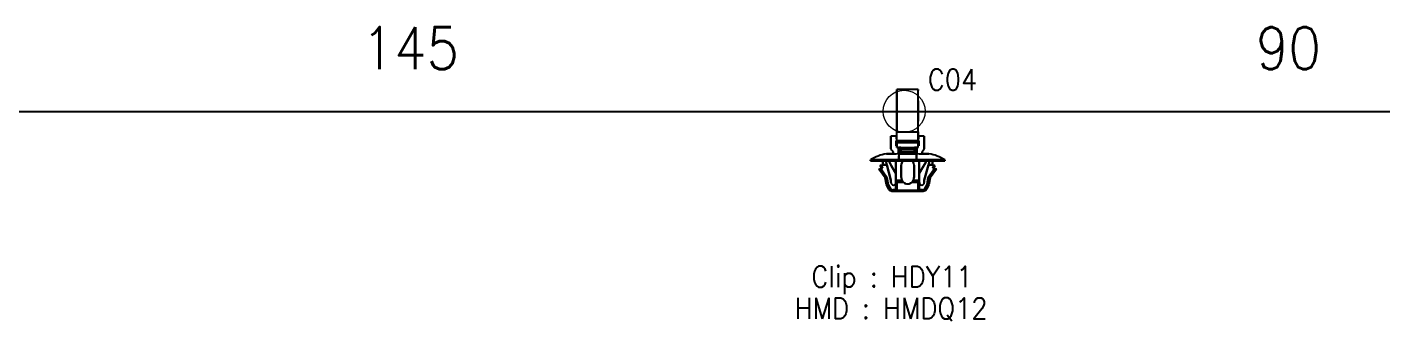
# Model space of a CAD drawing. Header units: inches. Extents: x 47316 to 59086, y 3141 to 11743.
# Drawn here: x 58047.5 to 58208.8, y 8657.3 to 8692.2 of the extents above; entities that cross this region are included whole.
import ezdxf

# ---------------------------------------------------------------- set-up
doc = ezdxf.new("R2010")
doc.units = ezdxf.units.IN
doc.header["$MEASUREMENT"] = 0
doc.styles.get("Standard").update_dxf_attribs({"font": ''})
doc.styles.get('Standard').set_extended_font_data('SimSun')
doc.linetypes.add('_VH_OTCON', pattern='A,0.0001,[7,VeSys.shx,S=0.1,R=0,X=0,Y=0],-0.4,[7,VeSys.shx,S=0.1,R=0,X=0,Y=0],-0.4,["X",Standard,S=1,R=0,X=-0.5,Y=-0.5],-0.0001,[7,VeSys.shx,S=0.1,R=0,X=0,Y=0],-0.4', length=1.2002)

msp = doc.modelspace()

# ---------------------------------------------------------------- linework, layer by layer
at = {"color": 7, "ltscale": 0.378897}
msp.add_line((58151.05, 8684.81), (58151.05, 8679.8), dxfattribs=at)
at = {"color": 7, "ltscale": 0.15}
for p, q in [((58153.59, 8684.81), (58151.05, 8684.81)), ((58151.05, 8679.8), (58153.59, 8679.8)), ((58151.05, 8679.8), (58153.59, 8679.8)), ((58153.59, 8678.54), (58151.05, 8678.54)), ((58151.05, 8678.54), (58153.59, 8678.54)), ((58151.05, 8677.91), (58153.59, 8677.91)), ((58151.05, 8677.91), (58153.59, 8677.91)), ((58153.59, 8672.82), (58151.05, 8672.82)), ((58151.05, 8672.82), (58153.59, 8672.82))]:
    msp.add_line(p, q, dxfattribs=at)
at = {"color": 7, "ltscale": 0.215019}
msp.add_line((58151.05, 8681.37), (58151.05, 8684.81), dxfattribs=at)
at = {"color": 7, "ltscale": 0.315749}
msp.add_line((58151.05, 8684.81), (58151.05, 8680.23), dxfattribs=at)
at = {"color": 7, "ltscale": 0.378905}
msp.add_line((58151.05, 8679.8), (58151.05, 8684.81), dxfattribs=at)
at = {"color": 7, "ltscale": 0.315758}
msp.add_line((58151.05, 8684.81), (58151.05, 8680.23), dxfattribs=at)
at = {"color": 7, "ltscale": 0.179182}
msp.add_line((58151.05, 8681.54), (58151.05, 8684.56), dxfattribs=at)
at = {"color": 7, "ltscale": 0.378893}
msp.add_line((58153.59, 8679.8), (58153.59, 8684.81), dxfattribs=at)
at = {"color": 7, "ltscale": 0.0272}
msp.add_line((58153.59, 8684.7), (58153.59, 8684.81), dxfattribs=at)
at = {"color": 7, "ltscale": 0.37888}
msp.add_line((58153.59, 8679.8), (58153.59, 8684.81), dxfattribs=at)
at = {"color": 7, "ltscale": 0.027199}
msp.add_line((58153.59, 8684.81), (58153.59, 8684.7), dxfattribs=at)
at = {"color": 7, "ltscale": 0.142593}
msp.add_line((58153.59, 8681.04), (58153.59, 8683.45), dxfattribs=at)
at = {"color": 7, "ltscale": 0.142589}
msp.add_line((58153.59, 8683.45), (58153.59, 8681.04), dxfattribs=at)
at = {"color": 0, "linetype": '_VH_OTCON', "lineweight": -2, "ltscale": 5}
for p, q in [((58033.11, 8682.22), (58151.9, 8682.22)), ((58151.9, 8682.22), (58242.95, 8682.22))]:
    msp.add_line(p, q, dxfattribs=at)
at = {"color": 7, "ltscale": 0.026669}
for p, q in [((58151.05, 8681.54), (58151.05, 8681.09)), ((58151.05, 8681.09), (58151.05, 8681.54)), ((58151.05, 8681.37), (58151.05, 8680.92))]:
    msp.add_line(p, q, dxfattribs=at)
at = {"color": 7, "ltscale": 0.108633}
msp.add_line((58151.05, 8679.26), (58151.05, 8681.09), dxfattribs=at)
at = {"color": 7, "ltscale": 0.076392}
msp.add_line((58151.05, 8679.8), (58151.05, 8681.09), dxfattribs=at)
at = {"color": 7, "ltscale": 0.098454}
msp.add_line((58151.05, 8679.26), (58151.05, 8680.92), dxfattribs=at)
at = {"color": 7, "ltscale": 0.057913}
msp.add_line((58151.05, 8679.26), (58151.05, 8680.23), dxfattribs=at)
at = {"color": 7, "ltscale": 0.025}
for p, q in [((58150.34, 8678.83), (58150.34, 8679.26)), ((58151.9, 8678.71), (58151.48, 8678.71)), ((58151.9, 8678.71), (58151.48, 8678.71)), ((58151.9, 8678.71), (58151.48, 8678.71)), ((58153.16, 8678.71), (58152.74, 8678.71)), ((58153.16, 8678.71), (58152.74, 8678.71))]:
    msp.add_line(p, q, dxfattribs=at)
at = {"color": 7, "ltscale": 0.039999}
for p, q in [((58151.01, 8679.26), (58150.34, 8679.26)), ((58151.01, 8679.26), (58150.34, 8679.26)), ((58154.3, 8679.26), (58153.63, 8679.26)), ((58154.3, 8679.26), (58153.63, 8679.26))]:
    msp.add_line(p, q, dxfattribs=at)
at = {"color": 7, "ltscale": 0.022501}
for p, q in [((58150.34, 8679.26), (58150.34, 8678.88)), ((58150.34, 8679.26), (58150.34, 8678.88)), ((58154.3, 8679.26), (58154.3, 8678.88)), ((58154.3, 8678.88), (58154.3, 8679.26))]:
    msp.add_line(p, q, dxfattribs=at)
at = {"color": 7, "ltscale": 0.064999}
for p, q in [((58150.34, 8678.88), (58150.34, 8677.78)), ((58150.34, 8678.88), (58150.34, 8677.78)), ((58154.3, 8678.88), (58154.3, 8677.78)), ((58154.3, 8677.78), (58154.3, 8678.88))]:
    msp.add_line(p, q, dxfattribs=at)
at = {"color": 7, "ltscale": 0.0625}
msp.add_line((58150.34, 8677.78), (58150.34, 8678.83), dxfattribs=at)
at = {"color": 7, "ltscale": 0.000629}
msp.add_line((58150.98, 8678.71), (58150.97, 8678.71), dxfattribs=at)
at = {"color": 7, "ltscale": 0.002499}
for p, q in [((58150.97, 8678.71), (58151.01, 8678.71)), ((58150.97, 8678.71), (58151.01, 8678.71)), ((58151.05, 8679.26), (58151.01, 8679.26)), ((58151.01, 8678.96), (58151.05, 8678.96)), ((58151.05, 8678.96), (58151.01, 8678.96)), ((58153.63, 8679.26), (58153.59, 8679.26)), ((58153.59, 8678.96), (58153.63, 8678.96)), ((58153.63, 8678.96), (58153.59, 8678.96)), ((58153.67, 8678.71), (58153.63, 8678.71)), ((58153.63, 8678.71), (58153.67, 8678.71)), ((58153.63, 8678.71), (58153.67, 8678.71)), ((58151.01, 8678.16), (58151.05, 8678.16)), ((58151.05, 8678.16), (58151.01, 8678.16)), ((58151.01, 8678.16), (58151.05, 8678.16)), ((58153.59, 8678.16), (58153.63, 8678.16)), ((58153.63, 8678.16), (58153.59, 8678.16)), ((58153.59, 8678.16), (58153.63, 8678.16))]:
    msp.add_line(p, q, dxfattribs=at)
at = {"color": 7, "ltscale": 0.035001}
for p, q in [((58150.97, 8678.71), (58150.97, 8678.12)), ((58150.97, 8678.12), (58150.97, 8678.71)), ((58153.67, 8678.12), (58153.67, 8678.71)), ((58153.67, 8678.12), (58153.67, 8678.71)), ((58153.67, 8678.71), (58153.67, 8678.12)), ((58151.27, 8676.35), (58151.27, 8676.94)), ((58151.27, 8676.35), (58151.27, 8676.94))]:
    msp.add_line(p, q, dxfattribs=at)
at = {"color": 7, "ltscale": 0.0175}
for p, q in [((58151.01, 8679.26), (58151.01, 8678.96)), ((58151.01, 8679.26), (58151.01, 8678.96)), ((58151.01, 8678.96), (58151.01, 8679.26)), ((58153.63, 8679.26), (58153.63, 8678.96)), ((58153.63, 8678.96), (58153.63, 8679.26))]:
    msp.add_line(p, q, dxfattribs=at)
at = {"color": 7, "ltscale": 2.6e-05}
for p, q in [((58151.01, 8679.26), (58151.01, 8679.26)), ((58153.63, 8679.26), (58153.63, 8679.26))]:
    msp.add_line(p, q, dxfattribs=at)
at = {"color": 7, "ltscale": 0.154999}
for p, q in [((58151.01, 8678.71), (58153.63, 8678.71)), ((58153.63, 8678.71), (58151.01, 8678.71))]:
    msp.add_line(p, q, dxfattribs=at)
at = {"color": 7, "ltscale": 0.032501}
for p, q in [((58151.01, 8678.71), (58151.01, 8678.16)), ((58151.01, 8678.71), (58151.01, 8678.16)), ((58153.63, 8678.71), (58153.63, 8678.16)), ((58153.63, 8678.16), (58153.63, 8678.71))]:
    msp.add_line(p, q, dxfattribs=at)
at = {"color": 7, "ltscale": 0.021939}
msp.add_line((58151.01, 8678.71), (58151.01, 8678.34), dxfattribs=at)
at = {"color": 7, "ltscale": 0.0644}
for p, q in [((58151.05, 8678.71), (58151.05, 8679.8)), ((58151.05, 8678.71), (58151.05, 8679.8)), ((58153.59, 8679.8), (58153.59, 8678.71)), ((58153.59, 8678.71), (58153.59, 8679.8))]:
    msp.add_line(p, q, dxfattribs=at)
at = {"color": 7, "ltscale": 0.0075}
for p, q in [((58151.48, 8678.71), (58151.48, 8678.83)), ((58151.48, 8678.83), (58151.48, 8678.71)), ((58151.9, 8678.83), (58151.9, 8678.71)), ((58151.9, 8678.71), (58151.9, 8678.83)), ((58152.74, 8678.71), (58152.74, 8678.83)), ((58152.74, 8678.83), (58152.74, 8678.71)), ((58153.16, 8678.83), (58153.16, 8678.71)), ((58153.16, 8678.71), (58153.16, 8678.83)), ((58147.89, 8676.47), (58147.89, 8676.35)), ((58147.89, 8676.35), (58147.89, 8676.47)), ((58151.27, 8676.47), (58151.27, 8676.35)), ((58151.27, 8676.35), (58151.27, 8676.47)), ((58153.37, 8676.35), (58153.37, 8676.47)), ((58153.37, 8676.47), (58153.37, 8676.35)), ((58156.75, 8676.47), (58156.75, 8676.35)), ((58156.75, 8676.35), (58156.75, 8676.47)), ((58150.57, 8672.89), (58150.57, 8672.76)), ((58150.57, 8672.89), (58150.57, 8672.76)), ((58150.93, 8672.76), (58150.93, 8672.89)), ((58154.07, 8672.76), (58154.07, 8672.89)), ((58154.07, 8672.76), (58154.07, 8672.89))]:
    msp.add_line(p, q, dxfattribs=at)
at = {"color": 7, "ltscale": 0.000322}
msp.add_line((58151.9, 8678.71), (58151.9, 8678.71), dxfattribs=at)
at = {"color": 7, "ltscale": 0.023056}
msp.add_line((58153.13, 8678.71), (58152.74, 8678.71), dxfattribs=at)
at = {"color": 7, "ltscale": 0.000368}
msp.add_line((58153.16, 8678.71), (58153.16, 8678.71), dxfattribs=at)
at = {"color": 7, "ltscale": 0.047501}
for p, q in [((58149.79, 8677.19), (58150.59, 8677.19)), ((58150.59, 8677.19), (58149.79, 8677.19)), ((58154.05, 8677.19), (58154.85, 8677.19)), ((58154.85, 8677.19), (58154.05, 8677.19))]:
    msp.add_line(p, q, dxfattribs=at)
at = {"color": 7, "ltscale": 0.013786}
msp.add_line((58150.59, 8677.19), (58150.59, 8677.42), dxfattribs=at)
at = {"color": 7, "ltscale": 0.017471}
for p, q in [((58150.59, 8677.13), (58150.59, 8677.42)), ((58154.05, 8677.13), (58154.05, 8677.42))]:
    msp.add_line(p, q, dxfattribs=at)
at = {"color": 7, "ltscale": 0.017476}
for p, q in [((58150.59, 8677.42), (58150.59, 8677.13)), ((58154.05, 8677.42), (58154.05, 8677.13))]:
    msp.add_line(p, q, dxfattribs=at)
at = {"color": 7, "ltscale": 0.00369}
for p, q in [((58150.59, 8677.13), (58150.59, 8677.19)), ((58154.05, 8677.19), (58154.05, 8677.13))]:
    msp.add_line(p, q, dxfattribs=at)
at = {"color": 7, "ltscale": 0.004999}
for p, q in [((58150.97, 8678.12), (58151.05, 8678.12)), ((58151.05, 8678.12), (58150.97, 8678.12)), ((58153.59, 8678.12), (58153.67, 8678.12)), ((58153.67, 8678.12), (58153.59, 8678.12))]:
    msp.add_line(p, q, dxfattribs=at)
at = {"color": 7, "ltscale": 0.010562}
msp.add_line((58151.01, 8678.16), (58151.01, 8678.34), dxfattribs=at)
at = {"color": 7, "ltscale": 0.0375}
for p, q in [((58151.05, 8678.54), (58151.05, 8677.91)), ((58151.05, 8677.91), (58151.05, 8678.54)), ((58153.59, 8677.91), (58153.59, 8678.54)), ((58153.59, 8677.91), (58153.59, 8678.54))]:
    msp.add_line(p, q, dxfattribs=at)
at = {"color": 7, "ltscale": 0.002502}
msp.add_line((58151.05, 8678.12), (58151.05, 8678.16), dxfattribs=at)
at = {"color": 7, "ltscale": 0.040002}
for p, q in [((58151.22, 8677.91), (58151.22, 8677.23)), ((58151.22, 8677.23), (58151.22, 8677.91)), ((58153.42, 8677.23), (58153.42, 8677.91)), ((58153.42, 8677.23), (58153.42, 8677.91)), ((58153.42, 8677.91), (58153.42, 8677.23))]:
    msp.add_line(p, q, dxfattribs=at)
at = {"color": 7, "ltscale": 0.017502}
for p, q in [((58151.52, 8677.91), (58151.22, 8677.91)), ((58153.42, 8677.91), (58153.12, 8677.91))]:
    msp.add_line(p, q, dxfattribs=at)
at = {"color": 7, "ltscale": 0.129999}
for p, q in [((58151.22, 8677.23), (58153.42, 8677.23)), ((58153.42, 8677.23), (58151.22, 8677.23))]:
    msp.add_line(p, q, dxfattribs=at)
at = {"color": 7, "ltscale": 0.040567}
for p, q in [((58151.27, 8677.16), (58151.27, 8676.47)), ((58153.37, 8677.16), (58153.37, 8676.47))]:
    msp.add_line(p, q, dxfattribs=at)
at = {"color": 7, "ltscale": 0.125}
for p, q in [((58153.37, 8677.16), (58151.27, 8677.16)), ((58151.27, 8677.16), (58153.37, 8677.16)), ((58153.37, 8676.47), (58151.27, 8676.47)), ((58151.27, 8676.47), (58153.37, 8676.47)), ((58153.37, 8676.35), (58151.27, 8676.35)), ((58151.27, 8676.35), (58153.37, 8676.35))]:
    msp.add_line(p, q, dxfattribs=at)
at = {"color": 7, "ltscale": 0.040569}
for p, q in [((58151.27, 8677.16), (58151.27, 8676.47)), ((58153.37, 8676.47), (58153.37, 8677.16))]:
    msp.add_line(p, q, dxfattribs=at)
at = {"color": 7, "ltscale": 0.00087}
for p, q in [((58151.52, 8677.89), (58151.52, 8677.91)), ((58151.52, 8677.91), (58151.52, 8677.89)), ((58153.12, 8677.89), (58153.12, 8677.91)), ((58153.12, 8677.91), (58153.12, 8677.89))]:
    msp.add_line(p, q, dxfattribs=at)
at = {"color": 7, "ltscale": 0.023952}
msp.add_line((58151.52, 8677.5), (58151.52, 8677.91), dxfattribs=at)
at = {"color": 7, "ltscale": 0.007443}
for p, q in [((58151.52, 8677.77), (58151.52, 8677.89)), ((58151.52, 8677.89), (58151.52, 8677.77)), ((58153.12, 8677.77), (58153.12, 8677.89)), ((58153.12, 8677.89), (58153.12, 8677.77))]:
    msp.add_line(p, q, dxfattribs=at)
at = {"color": 7, "ltscale": 0.095001}
for p, q in [((58151.52, 8677.89), (58153.12, 8677.89)), ((58153.12, 8677.89), (58151.52, 8677.89)), ((58151.52, 8677.77), (58153.12, 8677.77)), ((58153.12, 8677.77), (58151.52, 8677.77)), ((58153.12, 8677.47), (58151.52, 8677.47)), ((58151.52, 8677.47), (58153.12, 8677.47)), ((58153.12, 8677.26), (58151.52, 8677.26))]:
    msp.add_line(p, q, dxfattribs=at)
at = {"color": 7, "ltscale": 0.017839}
for p, q in [((58151.52, 8677.47), (58151.52, 8677.77)), ((58151.52, 8677.77), (58151.52, 8677.47)), ((58153.12, 8677.47), (58153.12, 8677.77)), ((58153.12, 8677.77), (58153.12, 8677.47))]:
    msp.add_line(p, q, dxfattribs=at)
at = {"color": 7, "ltscale": 0.014789}
msp.add_line((58151.52, 8677.48), (58151.52, 8677.23), dxfattribs=at)
at = {"color": 7, "ltscale": 0.013841}
for p, q in [((58151.52, 8677.23), (58151.52, 8677.47)), ((58153.12, 8677.47), (58153.12, 8677.23))]:
    msp.add_line(p, q, dxfattribs=at)
at = {"color": 7, "ltscale": 0.012407}
for p, q in [((58151.52, 8677.26), (58151.52, 8677.47)), ((58153.12, 8677.26), (58153.12, 8677.47))]:
    msp.add_line(p, q, dxfattribs=at)
at = {"color": 7, "ltscale": 0.001447}
msp.add_line((58153.12, 8677.26), (58153.12, 8677.23), dxfattribs=at)
at = {"color": 7, "ltscale": 0.2}
for p, q in [((58151.27, 8676.47), (58147.89, 8676.47)), ((58151.27, 8676.47), (58147.89, 8676.47)), ((58151.27, 8676.35), (58147.89, 8676.35)), ((58147.89, 8676.35), (58151.27, 8676.35)), ((58156.75, 8676.47), (58153.37, 8676.47)), ((58153.37, 8676.47), (58156.75, 8676.47)), ((58153.37, 8676.35), (58156.75, 8676.35)), ((58153.37, 8676.35), (58156.75, 8676.35))]:
    msp.add_line(p, q, dxfattribs=at)
at = {"color": 7, "ltscale": 0.087396}
for p, q in [((58147.89, 8676.35), (58149.37, 8676.35)), ((58156.75, 8676.35), (58155.27, 8676.35)), ((58156.75, 8676.35), (58155.27, 8676.35))]:
    msp.add_line(p, q, dxfattribs=at)
at = {"color": 7, "ltscale": 0.0875}
for p, q in [((58149.37, 8676.35), (58147.89, 8676.35)), ((58151.56, 8674.36), (58151.56, 8675.84)), ((58151.56, 8675.84), (58151.56, 8674.36)), ((58153.08, 8675.84), (58153.08, 8674.36)), ((58153.08, 8674.36), (58153.08, 8675.84)), ((58153.08, 8674.36), (58153.08, 8675.84))]:
    msp.add_line(p, q, dxfattribs=at)
at = {"color": 7, "ltscale": 0.019}
msp.add_line((58148.9, 8675.35), (58149.2, 8675.48), dxfattribs=at)
at = {"color": 7, "ltscale": 0.000903}
msp.add_line((58148.9, 8675.35), (58148.92, 8675.35), dxfattribs=at)
at = {"color": 7, "ltscale": 4.3e-05}
msp.add_line((58148.9, 8675.35), (58148.9, 8675.35), dxfattribs=at)
at = {"color": 7, "ltscale": 0.075271}
for p, q in [((58149.64, 8674.32), (58148.9, 8675.35)), ((58149.01, 8675.35), (58149.75, 8674.32)), ((58149.75, 8674.32), (58149.01, 8675.35)), ((58154.89, 8674.32), (58155.63, 8675.35)), ((58155.74, 8675.35), (58155, 8674.32))]:
    msp.add_line(p, q, dxfattribs=at)
at = {"color": 7, "ltscale": 4.9e-05}
msp.add_line((58148.9, 8675.35), (58148.9, 8675.35), dxfattribs=at)
at = {"color": 7, "ltscale": 0.000916}
msp.add_line((58148.9, 8675.35), (58148.92, 8675.35), dxfattribs=at)
at = {"color": 7, "ltscale": 0.005222}
msp.add_line((58148.92, 8675.35), (58149.01, 8675.35), dxfattribs=at)
at = {"color": 7, "ltscale": 0.005249}
msp.add_line((58148.92, 8675.35), (58149.01, 8675.35), dxfattribs=at)
at = {"color": 7, "ltscale": 0.018183}
msp.add_line((58149.07, 8675.8), (58149.37, 8675.88), dxfattribs=at)
at = {"color": 7, "ltscale": 0.008429}
for p, q in [((58149.21, 8675.8), (58149.07, 8675.8)), ((58155.3, 8675.48), (58155.44, 8675.48))]:
    msp.add_line(p, q, dxfattribs=at)
at = {"color": 7, "ltscale": 0.020195}
for p, q in [((58149.2, 8675.48), (58149.07, 8675.8)), ((58149.21, 8675.8), (58149.34, 8675.48)), ((58149.34, 8675.48), (58149.21, 8675.8)), ((58155.43, 8675.8), (58155.3, 8675.48)), ((58155.3, 8675.48), (58155.43, 8675.8)), ((58155.57, 8675.8), (58155.44, 8675.48))]:
    msp.add_line(p, q, dxfattribs=at)
at = {"color": 7, "ltscale": 0.008438}
msp.add_line((58149.07, 8675.8), (58149.21, 8675.8), dxfattribs=at)
at = {"color": 7, "ltscale": 0.002185}
msp.add_line((58149.14, 8675.8), (58149.11, 8675.8), dxfattribs=at)
at = {"color": 7, "ltscale": 0.013619}
for p, q in [((58149.34, 8675.48), (58149.13, 8675.39)), ((58149.13, 8675.39), (58149.34, 8675.48)), ((58155.3, 8675.48), (58155.51, 8675.39)), ((58155.51, 8675.39), (58155.3, 8675.48))]:
    msp.add_line(p, q, dxfattribs=at)
at = {"color": 7, "ltscale": 0.074459}
for p, q in [((58149.13, 8675.39), (58149.86, 8674.37)), ((58149.86, 8674.37), (58149.13, 8675.39)), ((58155.51, 8675.39), (58154.78, 8674.37)), ((58154.78, 8674.37), (58155.51, 8675.39))]:
    msp.add_line(p, q, dxfattribs=at)
at = {"color": 7, "ltscale": 0.002856}
msp.add_line((58149.2, 8675.48), (58149.25, 8675.48), dxfattribs=at)
at = {"color": 7, "ltscale": 0.002869}
msp.add_line((58149.25, 8675.48), (58149.2, 8675.48), dxfattribs=at)
at = {"color": 7, "ltscale": 0.0009}
msp.add_line((58149.21, 8675.48), (58149.2, 8675.48), dxfattribs=at)
at = {"color": 7, "ltscale": 0.000912}
for p, q in [((58149.2, 8675.48), (58149.21, 8675.48)), ((58155.55, 8675.8), (58155.57, 8675.8))]:
    msp.add_line(p, q, dxfattribs=at)
at = {"color": 7, "ltscale": 0.018199}
for p, q in [((58149.51, 8675.88), (58149.21, 8675.8)), ((58149.21, 8675.8), (58149.51, 8675.88)), ((58155.13, 8675.88), (58155.43, 8675.8)), ((58155.43, 8675.8), (58155.13, 8675.88))]:
    msp.add_line(p, q, dxfattribs=at)
at = {"color": 7, "ltscale": 0.002832}
msp.add_line((58149.26, 8675.48), (58149.21, 8675.48), dxfattribs=at)
at = {"color": 7, "ltscale": 0.00282}
for p, q in [((58149.21, 8675.48), (58149.26, 8675.48)), ((58155.5, 8675.8), (58155.55, 8675.8))]:
    msp.add_line(p, q, dxfattribs=at)
at = {"color": 7, "ltscale": 0.004715}
msp.add_line((58149.34, 8675.48), (58149.26, 8675.48), dxfattribs=at)
at = {"color": 7, "ltscale": 0.004687}
msp.add_line((58149.26, 8675.48), (58149.34, 8675.48), dxfattribs=at)
at = {"color": 7, "ltscale": 0.027499}
for p, q in [((58149.37, 8675.88), (58149.37, 8676.35)), ((58149.37, 8676.35), (58149.37, 8675.88)), ((58155.27, 8675.88), (58155.27, 8676.35)), ((58155.27, 8676.35), (58155.27, 8675.88))]:
    msp.add_line(p, q, dxfattribs=at)
at = {"color": 7, "ltscale": 0.001825}
msp.add_line((58149.37, 8675.88), (58149.4, 8675.88), dxfattribs=at)
at = {"color": 7, "ltscale": 0.003674}
for p, q in [((58149.43, 8675.88), (58149.37, 8675.88)), ((58155.27, 8675.88), (58155.2, 8675.88))]:
    msp.add_line(p, q, dxfattribs=at)
at = {"color": 7, "ltscale": 0.000342}
for p, q in [((58149.37, 8675.88), (58149.37, 8675.88)), ((58155.27, 8675.88), (58155.27, 8675.88))]:
    msp.add_line(p, q, dxfattribs=at)
at = {"color": 7, "ltscale": 0.006641}
msp.add_line((58149.37, 8675.88), (58149.48, 8675.88), dxfattribs=at)
at = {"color": 7, "ltscale": 0.002142}
msp.add_line((58149.4, 8675.88), (58149.37, 8675.88), dxfattribs=at)
at = {"color": 7, "ltscale": 0.00033}
for p, q in [((58149.37, 8675.88), (58149.37, 8675.88)), ((58155.27, 8675.88), (58155.27, 8675.88)), ((58155.44, 8675.48), (58155.44, 8675.48))]:
    msp.add_line(p, q, dxfattribs=at)
at = {"color": 7, "ltscale": 0.002136}
msp.add_line((58149.37, 8675.88), (58149.4, 8675.88), dxfattribs=at)
at = {"color": 7, "ltscale": 0.006299}
msp.add_line((58149.51, 8675.88), (58149.4, 8675.88), dxfattribs=at)
at = {"color": 7, "ltscale": 0.006305}
msp.add_line((58149.4, 8675.88), (58149.51, 8675.88), dxfattribs=at)
at = {"color": 7, "ltscale": 0.00329}
msp.add_line((58149.49, 8675.88), (58149.43, 8675.88), dxfattribs=at)
at = {"color": 7, "ltscale": 0.019785}
for p, q in [((58149.84, 8675.88), (58149.51, 8675.88)), ((58149.51, 8675.88), (58149.84, 8675.88)), ((58154.8, 8675.88), (58155.13, 8675.88)), ((58155.13, 8675.88), (58154.8, 8675.88))]:
    msp.add_line(p, q, dxfattribs=at)
at = {"color": 7, "ltscale": 0.028456}
for p, q in [((58149.84, 8675.88), (58149.72, 8676.35)), ((58149.72, 8676.35), (58149.84, 8675.88)), ((58154.8, 8675.88), (58154.92, 8676.35)), ((58154.92, 8676.35), (58154.8, 8675.88))]:
    msp.add_line(p, q, dxfattribs=at)
at = {"color": 7, "ltscale": 0.020602}
for p, q in [((58149.72, 8676.35), (58150.07, 8676.35)), ((58154.92, 8676.35), (58154.57, 8676.35)), ((58154.92, 8676.35), (58154.57, 8676.35))]:
    msp.add_line(p, q, dxfattribs=at)
at = {"color": 7, "ltscale": 0.020749}
msp.add_line((58150.07, 8676.35), (58149.72, 8676.35), dxfattribs=at)
at = {"color": 7, "ltscale": 0.11383}
for p, q in [((58150.34, 8674.03), (58149.84, 8675.88)), ((58149.84, 8675.88), (58150.34, 8674.03)), ((58154.3, 8674.03), (58154.8, 8675.88)), ((58154.8, 8675.88), (58154.3, 8674.03))]:
    msp.add_line(p, q, dxfattribs=at)
at = {"color": 7, "ltscale": 0.015289}
msp.add_line((58150.2, 8676.12), (58150.07, 8676.35), dxfattribs=at)
at = {"color": 7, "ltscale": 0.015242}
for p, q in [((58150.07, 8676.35), (58150.2, 8676.12)), ((58154.44, 8676.12), (58154.57, 8676.35))]:
    msp.add_line(p, q, dxfattribs=at)
at = {"color": 7, "ltscale": 0.02697}
msp.add_line((58150.42, 8675.73), (58150.2, 8676.12), dxfattribs=at)
at = {"color": 7, "ltscale": 0.026985}
for p, q in [((58150.2, 8676.12), (58150.42, 8675.73)), ((58154.22, 8675.73), (58154.44, 8676.12))]:
    msp.add_line(p, q, dxfattribs=at)
at = {"color": 7, "ltscale": 0.065039}
msp.add_line((58150.93, 8674.83), (58150.39, 8675.78), dxfattribs=at)
at = {"color": 7, "ltscale": 0.06116}
msp.add_line((58150.93, 8674.83), (58150.42, 8675.73), dxfattribs=at)
at = {"color": 7, "ltscale": 0.061156}
for p, q in [((58150.42, 8675.73), (58150.93, 8674.83)), ((58153.71, 8674.83), (58154.22, 8675.73))]:
    msp.add_line(p, q, dxfattribs=at)
at = {"color": 7, "ltscale": 0.089999}
for p, q in [((58150.93, 8676.35), (58150.93, 8674.83)), ((58150.93, 8674.83), (58150.93, 8676.35)), ((58153.71, 8674.83), (58153.71, 8676.35)), ((58153.71, 8676.35), (58153.71, 8674.83))]:
    msp.add_line(p, q, dxfattribs=at)
at = {"color": 7, "ltscale": 0.040697}
msp.add_line((58150.93, 8674.98), (58150.93, 8675.67), dxfattribs=at)
at = {"color": 7, "ltscale": 0.040701}
msp.add_line((58150.93, 8675.67), (58150.93, 8674.98), dxfattribs=at)
at = {"color": 7, "ltscale": 0.02751}
msp.add_line((58153.37, 8676.47), (58153.37, 8676.94), dxfattribs=at)
msp.add_line((58153.37, 8676.47), (58153.37, 8676.94), dxfattribs=at)
at = {"color": 7, "ltscale": 0.064963}
msp.add_line((58154.25, 8675.78), (58153.71, 8674.83), dxfattribs=at)
at = {"color": 7, "ltscale": 0.061161}
msp.add_line((58154.22, 8675.73), (58153.71, 8674.83), dxfattribs=at)
at = {"color": 7, "ltscale": 0.02701}
msp.add_line((58154.44, 8676.12), (58154.22, 8675.73), dxfattribs=at)
at = {"color": 7, "ltscale": 0.015215}
msp.add_line((58154.57, 8676.35), (58154.44, 8676.12), dxfattribs=at)
at = {"color": 7, "ltscale": 0.075264}
msp.add_line((58154.89, 8674.32), (58155.63, 8675.35), dxfattribs=at)
at = {"color": 7, "ltscale": 0.008441}
for p, q in [((58155.27, 8675.88), (58155.13, 8675.88)), ((58155.13, 8675.88), (58155.27, 8675.88)), ((58155.44, 8675.48), (58155.3, 8675.48))]:
    msp.add_line(p, q, dxfattribs=at)
at = {"color": 7, "ltscale": 0.008432}
msp.add_line((58155.13, 8675.88), (58155.27, 8675.88), dxfattribs=at)
at = {"color": 7, "ltscale": 0.00434}
msp.add_line((58155.2, 8675.88), (58155.13, 8675.88), dxfattribs=at)
at = {"color": 7, "ltscale": 0.002209}
msp.add_line((58155.23, 8675.88), (58155.27, 8675.88), dxfattribs=at)
at = {"color": 7, "ltscale": 0.000286}
msp.add_line((58155.27, 8675.88), (58155.27, 8675.88), dxfattribs=at)
msp.add_line((58155.27, 8675.88), (58155.27, 8675.88), dxfattribs=at)
at = {"color": 7, "ltscale": 0.018174}
msp.add_line((58155.27, 8675.88), (58155.57, 8675.8), dxfattribs=at)
at = {"color": 7, "ltscale": 0.004291}
msp.add_line((58155.37, 8675.48), (58155.3, 8675.48), dxfattribs=at)
at = {"color": 7, "ltscale": 0.003809}
msp.add_line((58155.44, 8675.48), (58155.37, 8675.48), dxfattribs=at)
at = {"color": 7, "ltscale": 0.001593}
msp.add_line((58155.41, 8675.48), (58155.44, 8675.48), dxfattribs=at)
at = {"color": 7, "ltscale": 0.004681}
for p, q in [((58155.5, 8675.8), (58155.43, 8675.8)), ((58155.43, 8675.8), (58155.5, 8675.8))]:
    msp.add_line(p, q, dxfattribs=at)
at = {"color": 7, "ltscale": 0.000327}
msp.add_line((58155.44, 8675.48), (58155.44, 8675.48), dxfattribs=at)
at = {"color": 7, "ltscale": 0.019025}
msp.add_line((58155.44, 8675.48), (58155.74, 8675.35), dxfattribs=at)
at = {"color": 7, "ltscale": 0.002823}
msp.add_line((58155.55, 8675.8), (58155.5, 8675.8), dxfattribs=at)
at = {"color": 7, "ltscale": 0.000925}
msp.add_line((58155.57, 8675.8), (58155.55, 8675.8), dxfattribs=at)
at = {"color": 7, "ltscale": 0.006177}
msp.add_line((58155.63, 8675.35), (58155.74, 8675.35), dxfattribs=at)
at = {"color": 7, "ltscale": 0.006165}
for p, q in [((58155.74, 8675.35), (58155.63, 8675.35)), ((58155, 8674.32), (58154.89, 8674.32)), ((58155, 8674.32), (58154.89, 8674.32))]:
    msp.add_line(p, q, dxfattribs=at)
at = {"color": 7, "ltscale": 0.006168}
for p, q in [((58149.75, 8674.32), (58149.64, 8674.32)), ((58149.64, 8674.32), (58149.75, 8674.32))]:
    msp.add_line(p, q, dxfattribs=at)
at = {"color": 7, "ltscale": 0.05076}
for p, q in [((58149.79, 8673.48), (58149.64, 8674.32)), ((58155, 8674.32), (58154.85, 8673.48))]:
    msp.add_line(p, q, dxfattribs=at)
at = {"color": 7, "ltscale": 0.002621}
for p, q in [((58149.75, 8674.32), (58149.79, 8674.34)), ((58149.79, 8674.34), (58149.75, 8674.32)), ((58154.85, 8674.34), (58154.89, 8674.32)), ((58154.89, 8674.32), (58154.85, 8674.34))]:
    msp.add_line(p, q, dxfattribs=at)
at = {"color": 7, "ltscale": 0.050773}
for p, q in [((58149.75, 8674.32), (58149.9, 8673.48)), ((58149.9, 8673.48), (58149.75, 8674.32)), ((58154.74, 8673.48), (58154.89, 8674.32))]:
    msp.add_line(p, q, dxfattribs=at)
at = {"color": 7, "ltscale": 0.004321}
for p, q in [((58149.79, 8674.34), (58149.86, 8674.37)), ((58149.86, 8674.37), (58149.79, 8674.34)), ((58154.78, 8674.37), (58154.85, 8674.34)), ((58154.85, 8674.34), (58154.78, 8674.37))]:
    msp.add_line(p, q, dxfattribs=at)
at = {"color": 7, "ltscale": 0.000205}
for p, q in [((58149.79, 8674.34), (58149.79, 8674.34)), ((58149.79, 8674.34), (58149.79, 8674.34)), ((58154.85, 8674.34), (58154.85, 8674.34)), ((58154.85, 8674.34), (58154.85, 8674.34))]:
    msp.add_line(p, q, dxfattribs=at)
at = {"color": 7, "ltscale": 0.051095}
for p, q in [((58149.86, 8674.37), (58150.01, 8673.52)), ((58150.01, 8673.52), (58149.86, 8674.37)), ((58154.78, 8674.37), (58154.63, 8673.52)), ((58154.63, 8673.52), (58154.78, 8674.37))]:
    msp.add_line(p, q, dxfattribs=at)
at = {"color": 7, "ltscale": 0.014999}
for p, q in [((58150.34, 8673.77), (58150.34, 8674.03)), ((58150.34, 8674.03), (58150.34, 8673.77)), ((58154.3, 8673.77), (58154.3, 8674.03)), ((58154.3, 8673.77), (58154.3, 8674.03)), ((58154.3, 8674.03), (58154.3, 8673.77))]:
    msp.add_line(p, q, dxfattribs=at)
at = {"color": 7, "ltscale": 0.039936}
for p, q in [((58150.93, 8674.83), (58150.93, 8674.15)), ((58150.93, 8674.15), (58150.93, 8674.83)), ((58153.71, 8674.15), (58153.71, 8674.83)), ((58153.71, 8674.83), (58153.71, 8674.15))]:
    msp.add_line(p, q, dxfattribs=at)
at = {"color": 7, "ltscale": 0.048712}
msp.add_line((58150.93, 8674.01), (58150.93, 8674.83), dxfattribs=at)
at = {"color": 7, "ltscale": 0.082565}
for p, q in [((58150.93, 8672.76), (58150.93, 8674.15)), ((58150.93, 8674.15), (58150.93, 8672.76)), ((58153.71, 8674.15), (58153.71, 8672.76)), ((58153.71, 8672.76), (58153.71, 8674.15))]:
    msp.add_line(p, q, dxfattribs=at)
at = {"color": 7, "ltscale": 0.008279}
msp.add_line((58150.93, 8673.87), (58150.93, 8674.01), dxfattribs=at)
at = {"color": 7, "ltscale": 0.005516}
msp.add_line((58150.93, 8673.77), (58150.93, 8673.87), dxfattribs=at)
at = {"color": 7, "ltscale": 0.052501}
msp.add_line((58150.93, 8672.89), (58150.93, 8673.77), dxfattribs=at)
at = {"color": 7, "ltscale": 0.041339}
for p, q in [((58150.95, 8674.01), (58151.65, 8674.01)), ((58151.65, 8674.01), (58150.95, 8674.01)), ((58152.99, 8674.01), (58153.69, 8674.01)), ((58153.69, 8674.01), (58152.99, 8674.01))]:
    msp.add_line(p, q, dxfattribs=at)
at = {"color": 7, "ltscale": 0.002634}
for p, q in [((58150.95, 8674.01), (58150.96, 8673.97)), ((58153.67, 8673.97), (58153.69, 8674.01))]:
    msp.add_line(p, q, dxfattribs=at)
at = {"color": 7, "ltscale": 0.002635}
for p, q in [((58150.96, 8673.97), (58150.95, 8674.01)), ((58153.69, 8674.01), (58153.67, 8673.97))]:
    msp.add_line(p, q, dxfattribs=at)
at = {"color": 7, "ltscale": 0.044711}
for p, q in [((58151.81, 8673.8), (58151.05, 8673.8)), ((58151.05, 8673.8), (58151.81, 8673.8)), ((58153.59, 8673.8), (58152.83, 8673.8)), ((58152.83, 8673.8), (58153.59, 8673.8))]:
    msp.add_line(p, q, dxfattribs=at)
at = {"color": 7, "ltscale": 0.057954}
for p, q in [((58151.05, 8673.8), (58151.05, 8672.82)), ((58151.05, 8672.82), (58151.05, 8673.8)), ((58153.59, 8672.82), (58153.59, 8673.8)), ((58153.59, 8673.8), (58153.59, 8672.82))]:
    msp.add_line(p, q, dxfattribs=at)
at = {"color": 7, "ltscale": 0.001863}
msp.add_line((58151.79, 8673.82), (58151.81, 8673.8), dxfattribs=at)
at = {"color": 7, "ltscale": 0.000505}
msp.add_line((58151.81, 8673.8), (58151.8, 8673.81), dxfattribs=at)
at = {"color": 7, "ltscale": 0.000598}
msp.add_line((58152.83, 8673.8), (58152.84, 8673.81), dxfattribs=at)
at = {"color": 7, "ltscale": 0.050769}
msp.add_line((58154.74, 8673.48), (58154.89, 8674.32), dxfattribs=at)
at = {"color": 7, "ltscale": 0.006223}
for p, q in [((58149.79, 8673.48), (58149.89, 8673.48)), ((58149.79, 8673.48), (58149.89, 8673.48)), ((58154.85, 8673.48), (58154.75, 8673.48))]:
    msp.add_line(p, q, dxfattribs=at)
at = {"color": 7, "ltscale": 0.034946}
for p, q in [((58150.09, 8672.97), (58149.79, 8673.48)), ((58154.85, 8673.48), (58154.55, 8672.97))]:
    msp.add_line(p, q, dxfattribs=at)
at = {"color": 7, "ltscale": 0.034208}
for p, q in [((58150.19, 8672.98), (58149.89, 8673.48)), ((58154.45, 8672.98), (58154.75, 8673.48))]:
    msp.add_line(p, q, dxfattribs=at)
at = {"color": 7, "ltscale": 0.000128}
for p, q in [((58149.9, 8673.48), (58149.89, 8673.48)), ((58154.75, 8673.48), (58154.74, 8673.48)), ((58154.74, 8673.48), (58154.75, 8673.48))]:
    msp.add_line(p, q, dxfattribs=at)
at = {"color": 7, "ltscale": 0.002806}
for p, q in [((58149.9, 8673.48), (58149.94, 8673.49)), ((58154.7, 8673.49), (58154.74, 8673.48))]:
    msp.add_line(p, q, dxfattribs=at)
at = {"color": 7, "ltscale": 0.00266}
for p, q in [((58149.94, 8673.49), (58149.9, 8673.48)), ((58154.74, 8673.48), (58154.7, 8673.49))]:
    msp.add_line(p, q, dxfattribs=at)
at = {"color": 7, "ltscale": 0.034163}
for p, q in [((58149.9, 8673.48), (58150.19, 8672.98)), ((58154.45, 8672.98), (58154.74, 8673.48))]:
    msp.add_line(p, q, dxfattribs=at)
at = {"color": 7, "ltscale": 0.004276}
for p, q in [((58149.94, 8673.49), (58150.01, 8673.52)), ((58150.01, 8673.52), (58149.94, 8673.49)), ((58154.7, 8673.49), (58154.63, 8673.52)), ((58154.63, 8673.52), (58154.7, 8673.49))]:
    msp.add_line(p, q, dxfattribs=at)
at = {"color": 7, "ltscale": 0.0329}
for p, q in [((58150.01, 8673.52), (58150.29, 8673.04)), ((58150.29, 8673.04), (58150.01, 8673.52)), ((58154.63, 8673.52), (58154.35, 8673.04)), ((58154.35, 8673.04), (58154.63, 8673.52))]:
    msp.add_line(p, q, dxfattribs=at)
at = {"color": 7, "ltscale": 0.005864}
msp.add_line((58150.09, 8672.97), (58150.19, 8672.98), dxfattribs=at)
at = {"color": 7, "ltscale": 0.005865}
for p, q in [((58150.09, 8672.97), (58150.19, 8672.98)), ((58154.45, 8672.98), (58154.55, 8672.97))]:
    msp.add_line(p, q, dxfattribs=at)
at = {"color": 7, "ltscale": 0.007092}
for p, q in [((58150.29, 8673.04), (58150.19, 8672.98)), ((58150.19, 8672.98), (58150.29, 8673.04)), ((58154.45, 8672.98), (58154.35, 8673.04)), ((58154.35, 8673.04), (58154.45, 8672.98))]:
    msp.add_line(p, q, dxfattribs=at)
at = {"color": 7, "ltscale": 0.015717}
msp.add_line((58150.45, 8672.76), (58150.72, 8672.76), dxfattribs=at)
at = {"color": 7, "ltscale": 0.015729}
msp.add_line((58150.72, 8672.76), (58150.45, 8672.76), dxfattribs=at)
at = {"color": 7, "ltscale": 0.020941}
for p, q in [((58150.57, 8672.89), (58150.93, 8672.89)), ((58150.93, 8672.89), (58150.57, 8672.89)), ((58150.93, 8672.76), (58150.57, 8672.76)), ((58150.57, 8672.76), (58150.93, 8672.76)), ((58154.07, 8672.89), (58153.71, 8672.89)), ((58153.71, 8672.89), (58154.07, 8672.89)), ((58154.07, 8672.76), (58153.71, 8672.76)), ((58153.71, 8672.76), (58154.07, 8672.76))]:
    msp.add_line(p, q, dxfattribs=at)
at = {"color": 7, "ltscale": 0.012512}
for p, q in [((58150.93, 8672.76), (58150.72, 8672.76)), ((58153.92, 8672.76), (58153.71, 8672.76))]:
    msp.add_line(p, q, dxfattribs=at)
at = {"color": 7, "ltscale": 0.000995}
for p, q in [((58150.94, 8672.76), (58150.93, 8672.76)), ((58150.93, 8672.76), (58150.94, 8672.76)), ((58153.71, 8672.76), (58153.7, 8672.76)), ((58153.7, 8672.76), (58153.71, 8672.76))]:
    msp.add_line(p, q, dxfattribs=at)
at = {"color": 7, "ltscale": 0.163013}
msp.add_line((58150.94, 8672.76), (58153.7, 8672.76), dxfattribs=at)
at = {"color": 7, "ltscale": 0.163214}
msp.add_line((58153.7, 8672.76), (58150.94, 8672.76), dxfattribs=at)
at = {"color": 7, "ltscale": 0.000399}
msp.add_line((58153.69, 8672.76), (58153.7, 8672.76), dxfattribs=at)
at = {"color": 7, "ltscale": 0.012915}
msp.add_line((58154.14, 8672.76), (58153.92, 8672.76), dxfattribs=at)
at = {"color": 7, "ltscale": 0.004422}
msp.add_line((58154.07, 8672.76), (58154.14, 8672.76), dxfattribs=at)
at = {"color": 7, "ltscale": 0.006183}
msp.add_line((58154.17, 8672.76), (58154.07, 8672.76), dxfattribs=at)
at = {"color": 7, "ltscale": 0.007248}
msp.add_line((58154.07, 8672.76), (58154.19, 8672.76), dxfattribs=at)
at = {"color": 7, "ltscale": 0.001605}
msp.add_line((58154.15, 8672.76), (58154.18, 8672.76), dxfattribs=at)
at = {"color": 7, "ltscale": 0.00587}
msp.add_line((58154.55, 8672.97), (58154.45, 8672.98), dxfattribs=at)
at = {"color": 7, "ltscale": 0.006219}
msp.add_line((58154.75, 8673.48), (58154.85, 8673.48), dxfattribs=at)
at = {"color": 7}
for points in [[(58152.05, 8673.65), (58151.96, 8673.69), (58151.81, 8673.8)], [(58152.83, 8673.8), (58152.68, 8673.69), (58152.59, 8673.65)], [(58150.57, 8672.76), (58150.46, 8672.78), (58150.35, 8672.82), (58150.26, 8672.89), (58150.19, 8672.98)], [(58150.57, 8672.76), (58150.46, 8672.77), (58150.35, 8672.82), (58150.28, 8672.87), (58150.19, 8672.98)], [(58154.45, 8672.98), (58154.38, 8672.89), (58154.29, 8672.82), (58154.18, 8672.78), (58154.07, 8672.76)], [(58154.45, 8672.98), (58154.4, 8672.9), (58154.33, 8672.84), (58154.22, 8672.79), (58154.07, 8672.76)]]:
    msp.add_lwpolyline(points, dxfattribs=at)
at = {"color": 0, "linetype": 'Continuous', "lineweight": 15}
msp.add_circle((58151.9, 8682.22), 2.5, dxfattribs=at)
at = {"color": 7}
for centre, radius, start, end in [((58150.75, 8671.77), 5.5, 100.0643, 121.3266), ((58150.59, 8677.78), 0.253, 179.9994, 250.5293), ((58150.59, 8677.78), 0.253, 180, 250.5288), ((58150.59, 8677.78), 0.253, 179.9994, 250.5294), ((58150.46, 8677.42), 0.128, 57.0425, 70.4553), ((58150.46, 8677.42), 0.128, 0.3156, 70.2132), ((58150.46, 8677.42), 0.127, 0.0195, 70.5097), ((58151.24, 8669.79), 7.37, 92.4655, 95.0982), ((58151.41, 8667.46), 9.7, 92.8258, 94.8248), ((58151.3, 8667.26), 9.9, 90.2174, 92.1704), ((58151.26, 8669.41), 7.75, 89.9939, 92.4892), ((58151.3, 8667.26), 9.9, 90.2174, 92.1704), ((58153.38, 8669.41), 7.75, 87.5107, 90.0063), ((58153.34, 8667.26), 9.9, 87.8296, 89.7826), ((58153.39, 8669.79), 7.37, 84.902, 87.5344), ((58153.23, 8667.46), 9.7, 85.1752, 87.1742), ((58154.18, 8677.42), 0.128, 109.7868, 179.6844), ((58154.18, 8677.42), 0.127, 109.4907, 179.9809), ((58154.18, 8677.42), 0.127, 109.5431, 137.7308), ((58154.05, 8677.78), 0.253, 289.4712, 0), ((58154.05, 8677.78), 0.253, 289.4707, 0.0006), ((58153.89, 8671.77), 5.5, 58.6734, 79.9357), ((58153.89, 8671.77), 5.5, 58.6734, 79.9357), ((58148.99, 8675.56), 0.206, 274.42, 288.4837), ((58148.99, 8675.56), 0.204, 274.518, 288.631), ((58148.87, 8676), 0.667, 286.6343, 293.2836), ((58148.88, 8675.97), 0.635, 286.458, 293.4523), ((58152.32, 8675.84), 0.759, 138.1813, 180.0244), ((58152.33, 8675.84), 0.77, 138.4852, 179.6729), ((58152.32, 8675.84), 0.764, 162.0866, 179.9516), ((58152.32, 8675.84), 0.759, 359.9744, 41.8082), ((58152.32, 8675.84), 0.757, 17.7035, 41.8454), ((58152.31, 8675.84), 0.77, 0.3271, 41.5148), ((58155.76, 8675.97), 0.636, 246.5546, 253.5173), ((58155.77, 8676), 0.666, 246.715, 253.359), ((58155.65, 8675.56), 0.203, 251.3817, 265.6108), ((58155.65, 8675.56), 0.207, 251.5222, 265.5584), ((58150.63, 8673.77), 0.295, 180.0079, 359.9921), ((58150.63, 8673.77), 0.295, 180.0245, 359.9755), ((58151.4, 8674.15), 0.477, 179.9621, 197.2519), ((58151.38, 8674.15), 0.454, 179.457, 197.6365), ((58151.79, 8674.31), 0.896, 202.5469, 207.2773), ((58151.78, 8674.31), 0.887, 202.5671, 207.342), ((58152.21, 8674.53), 1.36, 207.4856, 212.3982), ((58152.18, 8674.52), 1.34, 207.542, 212.4484), ((58152.32, 8674.36), 0.759, 180.0004, 207.5793), ((58152.33, 8674.36), 0.765, 180.0488, 194.3908), ((58152.33, 8674.37), 0.765, 180.2495, 207.6029), ((58152.33, 8674.37), 0.767, 207.4251, 217.048), ((58152.32, 8674.37), 0.763, 207.6266, 217.3119), ((58152.3, 8674.34), 0.731, 217.0272, 227.8015), ((58152.32, 8674.36), 0.76, 217.297, 227.6662), ((58152.32, 8674.37), 0.768, 227.9955, 248.9005), ((58152.32, 8674.37), 0.768, 291.0985, 311.9992), ((58152.34, 8674.34), 0.731, 312.1985, 322.9728), ((58152.32, 8674.36), 0.76, 312.3338, 322.703), ((58152.31, 8674.37), 0.767, 322.952, 332.5749), ((58152.32, 8674.37), 0.763, 322.6881, 332.3734), ((58152.32, 8674.36), 0.759, 332.4207, 359.9996), ((58152.31, 8674.37), 0.765, 332.3971, 359.7505), ((58152.31, 8674.36), 0.764, 345.3918, 359.9518), ((58152.31, 8674.36), 0.765, 344.7319, 359.944), ((58152.32, 8674.36), 0.759, 345.5164, 359.9998), ((58152.45, 8674.52), 1.34, 327.5519, 332.4578), ((58152.43, 8674.53), 1.36, 327.6021, 332.5141), ((58152.86, 8674.31), 0.887, 332.6577, 337.4331), ((58152.85, 8674.31), 0.895, 332.7219, 337.4536), ((58153.24, 8674.15), 0.477, 342.7481, 0.0379), ((58153.26, 8674.15), 0.454, 342.3665, 0.5393), ((58154.01, 8673.77), 0.295, 180.0079, 359.9921), ((58154.01, 8673.77), 0.295, 180.0245, 359.9755), ((58150.46, 8673.19), 0.431, 211.1509, 269.3427), ((58150.66, 8673.28), 0.445, 212.9454, 223.7059), ((58150.54, 8673.19), 0.294, 210.5337, 227.0049), ((58150.54, 8673.19), 0.293, 226.6533, 243.1845), ((58150.56, 8673.21), 0.315, 227.0192, 242.3839), ((58150.56, 8673.21), 0.321, 241.8404, 256.7535), ((58150.57, 8673.23), 0.339, 242.4141, 256.7359), ((58150.59, 8673.42), 0.531, 259.1161, 268.2318), ((58150.57, 8673.25), 0.36, 256.6879, 270.119), ((58150.94, 8672.82), 0.0618, 273.4236, 294.5804), ((58150.94, 8672.82), 0.0625, 273.684, 294.5891), ((58150.94, 8672.82), 0.0612, 272.667, 292.2233), ((58150.94, 8672.82), 0.0616, 272.8797, 292.2757), ((58150.9, 8672.93), 0.173, 291.1833, 300.7947), ((58150.9, 8672.93), 0.172, 291.0314, 300.6778), ((58150.77, 8673.14), 0.423, 301.0217, 311.6949), ((58150.77, 8673.15), 0.436, 301.1911, 311.5329), ((58152.32, 8674.36), 0.76, 240.0689, 253.5652), ((58152.32, 8674.36), 0.759, 248.6458, 269.788), ((58152.32, 8674.37), 0.771, 249.1009, 269.9344), ((58152.32, 8674.36), 0.759, 270.212, 291.3542), ((58152.32, 8674.37), 0.771, 270.066, 290.9012), ((58152.32, 8674.36), 0.761, 285.003, 294.1628), ((58152.32, 8674.36), 0.76, 286.5108, 293.4668), ((58153.87, 8673.14), 0.424, 228.2977, 238.9488), ((58153.87, 8673.15), 0.437, 228.4937, 238.8197), ((58153.74, 8672.93), 0.173, 239.2021, 248.8182), ((58153.74, 8672.93), 0.172, 239.3169, 248.9701), ((58153.7, 8672.82), 0.0612, 247.7787, 267.3333), ((58153.7, 8672.82), 0.0616, 247.7277, 267.123), ((58154.07, 8673.25), 0.36, 269.877, 283.354), ((58154.05, 8673.42), 0.531, 271.791, 280.9305), ((58154.07, 8673.23), 0.339, 283.3041, 297.6201), ((58154.08, 8673.21), 0.322, 283.2388, 298.1605), ((58154.18, 8673.19), 0.431, 270.6574, 328.8475), ((58154.08, 8673.21), 0.315, 297.6521, 313.0236), ((58154.1, 8673.19), 0.293, 296.8107, 313.3936), ((58154.1, 8673.19), 0.294, 313.0347, 329.4711), ((58153.98, 8673.28), 0.444, 316.2971, 327.0928)]:
    msp.add_arc(centre, radius, start, end, dxfattribs=at)

# ---------------------------------------------------------------- texts
at = {"color": 7, "linetype": '_VH_OTCON', "lineweight": 18, "ltscale": 5, "char_height": 5, "attachment_point": 1}
for s, insert, width in [('\\Fromans.shx;\\W0.9000000000;\\T1.0000000000;\\o\\l145', (58087.36, 8692.22), 12.8571), ('\\Fromans.shx;\\W0.9000000000;\\T1.0000000000;\\o\\l90', (58193.78, 8692.22), 8.5714)]:
    msp.add_mtext(s, dxfattribs=dict(at, insert=insert, width=width))
at = {"color": 21, "linetype": 'Continuous', "lineweight": 15, "insert": (58154.72, 8687.22), "char_height": 2.5, "width": 6.5357, "attachment_point": 1}
msp.add_mtext('\\Fromans.shx;\\W0.9000000000;\\T1.0000000000;\\o\\lC04', dxfattribs=at)
at = {"color": 42, "linetype": 'Continuous', "lineweight": 15, "char_height": 2.5, "attachment_point": 1}
for s, insert, width in [('\\Fromans.shx;\\W0.9000000000;\\T1.0000000000;\\o\\lClip : HDY11', (58140.86, 8663.83), 22.3929), ('\\Fromans.shx;\\W0.9000000000;\\T1.0000000000;\\o\\lHMD : HMDQ12', (58138.88, 8660.08), 26.5714)]:
    msp.add_mtext(s, dxfattribs=dict(at, insert=insert, width=width))

doc.saveas('drawing.dxf')
